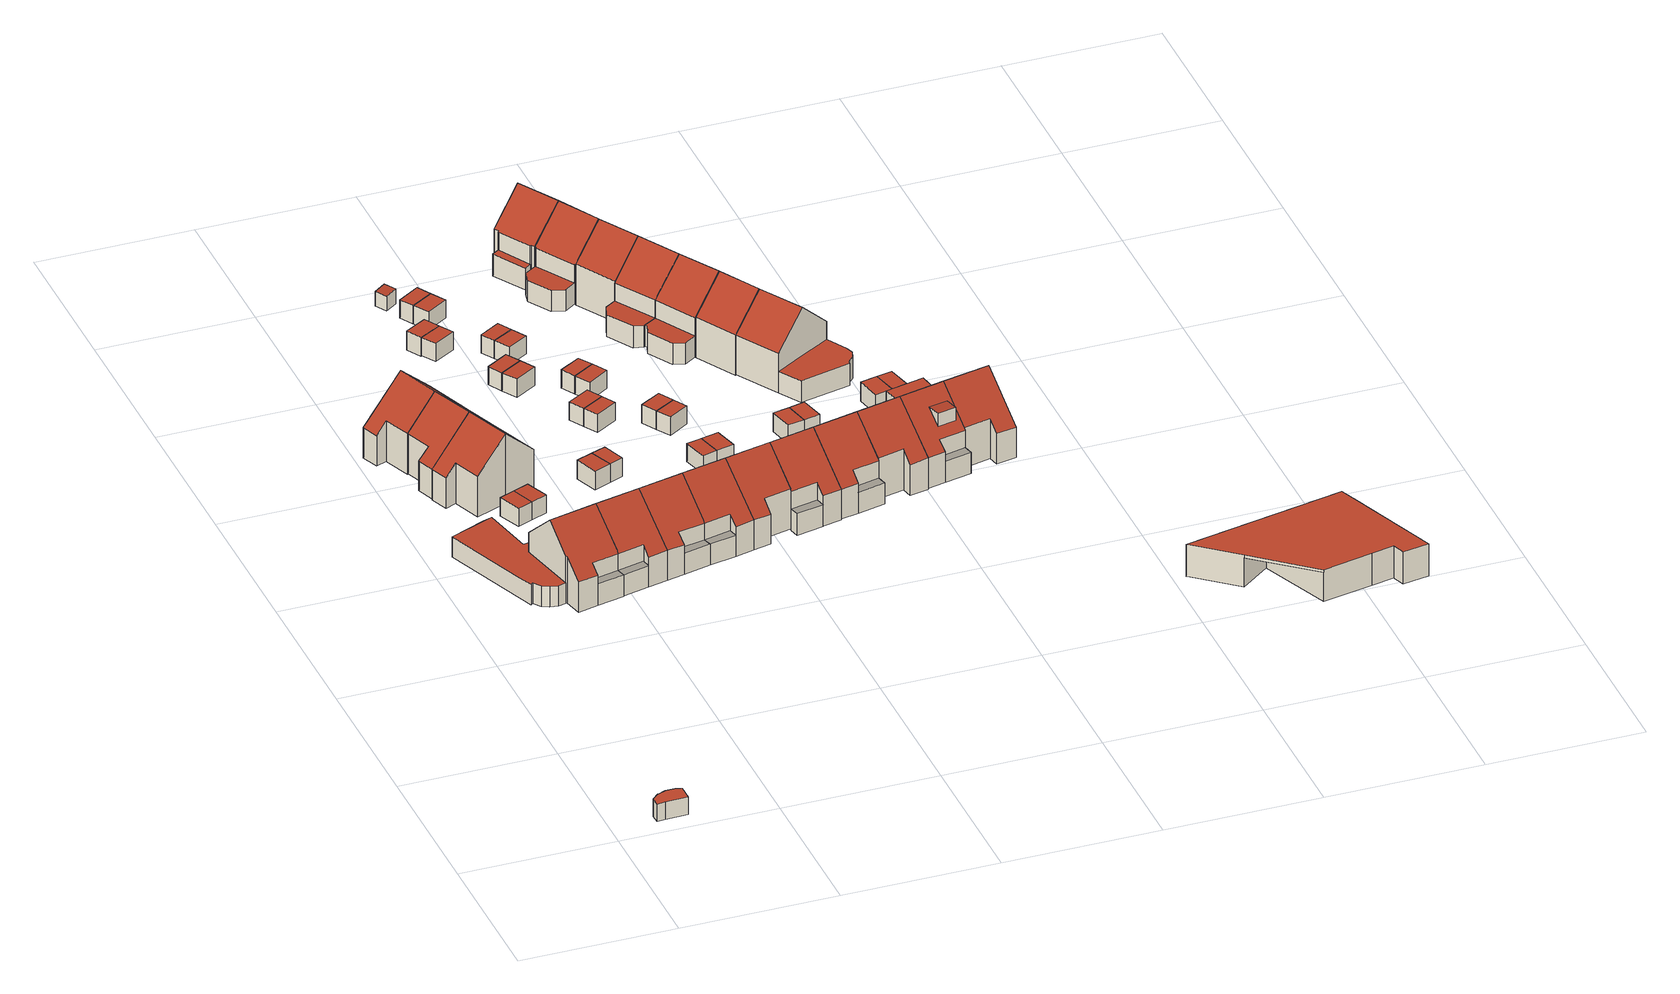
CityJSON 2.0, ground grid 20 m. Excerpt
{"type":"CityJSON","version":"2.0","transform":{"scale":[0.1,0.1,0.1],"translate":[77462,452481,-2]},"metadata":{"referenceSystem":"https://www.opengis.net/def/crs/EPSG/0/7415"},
"CityObjects":{
"building1":{"type":"Building","attributes":{"Volume":19.45,"Dakoppervlakte":8.26,"Muuroppervlakte":27.47,"Vloeroppervlakte":8.26,"hoogte_Z_max_in_m_NAP":2.5,"GEB_DOEL":"onbekend","dateOfConstruction":"1985-01-01","measuredHeight":2.36},"geometry":[{"type":"Solid","lod":"2","boundaries":[[[[0,1,2,3,4,5,6,7,8,9]],[[10,11,12,13,14,15,16,17,18,19]],[[3,2,17,16]],[[17,2,1,0,19,18]],[[0,9,10,19]],[[12,11,10,9,8,7]],[[13,12,7,6]],[[6,5,14,13]],[[5,4,15,14]],[[3,16,15,4]]]],"semantics":{"surfaces":[{"type":"GroundSurface"},{"type":"RoofSurface"},{"type":"WallSurface"}],"values":[[0,1,2,2,2,2,2,2,2,2]]}}]},
"building2":{"type":"Building","attributes":{"Volume":683.31,"Dakoppervlakte":160.15,"Muuroppervlakte":286.44,"Vloeroppervlakte":142.3,"hoogte_Z_max_in_m_NAP":9.77,"GEB_DOEL":"woonfunctie","dateOfConstruction":"1986-01-01","measuredHeight":9.67},"geometry":[{"type":"Solid","lod":"2","boundaries":[[[[20,21,22,23,24,25,26,27,28,29,30,31,32,33,34,35,36,37,38,39,40,41,42]],[[43,44,45,46]],[[47,48,49,50,51,52,53,54,55,56,57,58,59,60]],[[61,62,63,64,65,66,67,68,69]],[[70,71,68,67,72,73,74]],[[36,35,52,51]],[[34,53,52,35]],[[34,33,54,53]],[[54,33,32,31,56,55]],[[56,31,30,29,58,57]],[[29,28,59,58]],[[28,27,60,59]],[[27,26,47,60]],[[25,24,49,48]],[[40,39,72,67]],[[72,39,38,37,74,73]],[[37,36,51,70,74]],[[24,69,49]],[[69,24,23,61]],[[23,22,62,61]],[[22,21,46,63,62]],[[66,65,44,42,41]],[[66,41,40,67]],[[20,43,46,21]],[[44,43,20,42]],[[63,46,45,64]],[[64,45,44,65]],[[51,50,71,70]],[[68,71,50,49,69]],[[26,25,48,47]]]],"semantics":{"surfaces":[{"type":"GroundSurface"},{"type":"OuterFloorSurface"},{"type":"RoofSurface"},{"type":"WallSurface"}],"values":[[0,1,2,2,2,3,3,3,3,3,3,3,3,3,3,3,3,3,3,3,3,3,3,3,3,3,3,3,3,3]]}}]},
"building3":{"type":"Building","attributes":{"Volume":17.56,"Dakoppervlakte":6.85,"Muuroppervlakte":27.37,"Vloeroppervlakte":6.85,"hoogte_Z_max_in_m_NAP":2.73,"GEB_DOEL":"onbekend","dateOfConstruction":"1986-01-01","measuredHeight":2.56},"geometry":[{"type":"Solid","lod":"2","boundaries":[[[[75,76,77,78]],[[79,80,81,82]],[[76,82,81,77]],[[76,75,79,82]],[[78,80,79,75]],[[77,81,80,78]]]],"semantics":{"surfaces":[{"type":"GroundSurface"},{"type":"RoofSurface"},{"type":"WallSurface"}],"values":[[0,1,2,2,2,2]]}}]},
"building4":{"type":"Building","attributes":{"Volume":430.97,"Dakoppervlakte":79.02,"Muuroppervlakte":213.42,"Vloeroppervlakte":57.9,"hoogte_Z_max_in_m_NAP":9.84,"GEB_DOEL":"woonfunctie","dateOfConstruction":"1986-01-01","measuredHeight":9.62},"geometry":[{"type":"Solid","lod":"2","boundaries":[[[[83,84,85,86,87,88,89,90]],[[91,92,93,94,95,96]],[[91,96,97,98]],[[86,85,97,96]],[[97,85,84,98]],[[83,90,92,91,98,84]],[[93,92,90,89]],[[94,93,89,88]],[[88,87,95,94]],[[86,96,95,87]]]],"semantics":{"surfaces":[{"type":"GroundSurface"},{"type":"RoofSurface"},{"type":"WallSurface"}],"values":[[0,1,1,2,2,2,2,2,2,2]]}}]},
"building5":{"type":"Building","attributes":{"Volume":409.93,"Dakoppervlakte":75.79,"Muuroppervlakte":208.59,"Vloeroppervlakte":55.53,"hoogte_Z_max_in_m_NAP":9.84,"GEB_DOEL":"woonfunctie","dateOfConstruction":"1986-01-01","measuredHeight":9.56},"geometry":[{"type":"Solid","lod":"2","boundaries":[[[[99,100,101,102,103,104,105,106]],[[92,91,107,108,109,110]],[[98,111,107,91]],[[104,103,108,107]],[[109,108,103,102]],[[101,110,109,102]],[[92,110,101,100]],[[92,100,99,106,98,91]],[[98,106,105,111]],[[107,111,105,104]]]],"semantics":{"surfaces":[{"type":"GroundSurface"},{"type":"RoofSurface"},{"type":"WallSurface"}],"values":[[0,1,1,2,2,2,2,2,2,2]]}}]},
"building6":{"type":"Building","attributes":{"Volume":460.2,"Dakoppervlakte":91.4,"Muuroppervlakte":226.68,"Vloeroppervlakte":70.97,"hoogte_Z_max_in_m_NAP":9.84,"GEB_DOEL":"woonfunctie","dateOfConstruction":"1986-01-01","measuredHeight":9.63},"geometry":[{"type":"Solid","lod":"2","boundaries":[[[[112,113,114,115,116,117,118,119,120,121,122,123,124]],[[125,126,127,107,111]],[[127,128,129,130,108,107]],[[131,132,133,134,135,136]],[[122,128,127,123]],[[122,121,129,128]],[[130,120,119,108]],[[111,107,108,119,118,117]],[[117,116,135,125,111]],[[127,126,134,124,123]],[[115,136,135,116]],[[136,115,114,131]],[[114,113,132,131]],[[132,113,112,133]],[[124,134,133,112]],[[125,135,134,126]],[[121,120,130,129]]]],"semantics":{"surfaces":[{"type":"GroundSurface"},{"type":"RoofSurface"},{"type":"WallSurface"}],"values":[[0,1,1,1,2,2,2,2,2,2,2,2,2,2,2,2,2]]}}]},
"building7":{"type":"Building","attributes":{"Volume":17.37,"Dakoppervlakte":6.87,"Muuroppervlakte":26.97,"Vloeroppervlakte":6.87,"hoogte_Z_max_in_m_NAP":2.73,"GEB_DOEL":"onbekend","dateOfConstruction":"1986-01-01","measuredHeight":2.53},"geometry":[{"type":"Solid","lod":"2","boundaries":[[[[137,78,77,138]],[[81,80,139,140]],[[81,77,78,80]],[[139,80,78,137]],[[138,140,139,137]],[[138,77,81,140]]]],"semantics":{"surfaces":[{"type":"GroundSurface"},{"type":"RoofSurface"},{"type":"WallSurface"}],"values":[[0,1,2,2,2,2]]}}]},
"building8":{"type":"Building","attributes":{"Volume":471.92,"Dakoppervlakte":92.44,"Muuroppervlakte":222.79,"Vloeroppervlakte":75.74,"hoogte_Z_max_in_m_NAP":9.77,"GEB_DOEL":"woonfunctie","dateOfConstruction":"1986-01-01","measuredHeight":9.59},"geometry":[{"type":"Solid","lod":"2","boundaries":[[[[141,142,143,144,145,146,147,148,149,150,151,152,153,154,155,156,157]],[[43,158,159,44]],[[66,65,160,161,162,163,67]],[[73,72,67,163,164,165,166,167]],[[168,169,170,171,172,173]],[[142,141,164,163]],[[164,141,157,165]],[[166,165,157,156,173]],[[73,167,172,151,150]],[[72,73,150,149]],[[147,146,44,65,66]],[[161,158,144,143,162]],[[162,143,142,163]],[[44,146,145,43]],[[158,43,145,144]],[[159,160,65,44]],[[160,159,158,161]],[[173,156,155,168]],[[168,155,154,169]],[[170,169,154,153]],[[170,153,152,171]],[[152,151,172,171]],[[173,172,167,166]],[[72,149,148,147,66,67]]]],"semantics":{"surfaces":[{"type":"GroundSurface"},{"type":"OuterFloorSurface"},{"type":"RoofSurface"},{"type":"WallSurface"}],"values":[[0,1,2,2,2,3,3,3,3,3,3,3,3,3,3,3,3,3,3,3,3,3,3,3]]}}]},
"building9":{"type":"Building","attributes":{"Volume":435.74,"Dakoppervlakte":78.44,"Muuroppervlakte":209.34,"Vloeroppervlakte":61.91,"hoogte_Z_max_in_m_NAP":9.77,"GEB_DOEL":"woonfunctie","dateOfConstruction":"1986-01-01","measuredHeight":9.59},"geometry":[{"type":"Solid","lod":"2","boundaries":[[[[174,175,176,177,178,179,143,142,141,157]],[[180,181,182,183]],[[163,162,184,185,186,187,188]],[[163,188,189,165,164]],[[141,164,165,189,174,157]],[[164,141,142,143,162,163]],[[184,162,143,179,181]],[[187,186,183,177,176]],[[187,176,175,188]],[[179,178,182,181]],[[178,177,183,182]],[[184,181,180,185]],[[185,180,183,186]],[[175,174,189,188]]]],"semantics":{"surfaces":[{"type":"GroundSurface"},{"type":"OuterFloorSurface"},{"type":"RoofSurface"},{"type":"WallSurface"}],"values":[[0,1,2,2,3,3,3,3,3,3,3,3,3,3]]}}]},
"building10":{"type":"Building","attributes":{"Volume":18.79,"Dakoppervlakte":7.18,"Muuroppervlakte":28.42,"Vloeroppervlakte":7.18,"hoogte_Z_max_in_m_NAP":2.73,"GEB_DOEL":"onbekend","dateOfConstruction":"1986-01-01","measuredHeight":2.62},"geometry":[{"type":"Solid","lod":"2","boundaries":[[[[190,191,192,193]],[[194,195,196,197]],[[193,197,196,190]],[[193,192,194,197]],[[191,195,194,192]],[[190,196,195,191]]]],"semantics":{"surfaces":[{"type":"GroundSurface"},{"type":"RoofSurface"},{"type":"WallSurface"}],"values":[[0,1,2,2,2,2]]}}]},
"building11":{"type":"Building","attributes":{"Volume":18.56,"Dakoppervlakte":7.15,"Muuroppervlakte":28.29,"Vloeroppervlakte":7.15,"hoogte_Z_max_in_m_NAP":2.73,"GEB_DOEL":"onbekend","dateOfConstruction":"1986-01-01","measuredHeight":2.59},"geometry":[{"type":"Solid","lod":"2","boundaries":[[[[198,199,200,201]],[[202,203,204,205]],[[204,198,201,205]],[[200,202,205,201]],[[199,203,202,200]],[[199,198,204,203]]]],"semantics":{"surfaces":[{"type":"GroundSurface"},{"type":"RoofSurface"},{"type":"WallSurface"}],"values":[[0,1,2,2,2,2]]}}]},
"building12":{"type":"Building","attributes":{"Volume":17.29,"Dakoppervlakte":6.85,"Muuroppervlakte":27.07,"Vloeroppervlakte":6.85,"hoogte_Z_max_in_m_NAP":2.73,"GEB_DOEL":"onbekend","dateOfConstruction":"1986-01-01","measuredHeight":2.52},"geometry":[{"type":"Solid","lod":"2","boundaries":[[[[206,207,208,209]],[[205,204,210,211]],[[206,209,210,204]],[[210,209,208,211]],[[207,205,211,208]],[[207,206,204,205]]]],"semantics":{"surfaces":[{"type":"GroundSurface"},{"type":"RoofSurface"},{"type":"WallSurface"}],"values":[[0,1,2,2,2,2]]}}]},
"building13":{"type":"Building","attributes":{"Volume":16.77,"Dakoppervlakte":6.32,"Muuroppervlakte":27.34,"Vloeroppervlakte":6.32,"hoogte_Z_max_in_m_NAP":2.73,"GEB_DOEL":"onbekend","dateOfConstruction":"1986-01-01","measuredHeight":2.65},"geometry":[{"type":"Solid","lod":"2","boundaries":[[[[190,212,213,191]],[[196,195,214,215]],[[190,191,195,196]],[[191,213,214,195]],[[214,213,212,215]],[[190,196,215,212]]]],"semantics":{"surfaces":[{"type":"GroundSurface"},{"type":"RoofSurface"},{"type":"WallSurface"}],"values":[[0,1,2,2,2,2]]}}]},
"building14":{"type":"Building","attributes":{"Volume":432.55,"Dakoppervlakte":77.52,"Muuroppervlakte":209.68,"Vloeroppervlakte":61.16,"hoogte_Z_max_in_m_NAP":9.77,"GEB_DOEL":"woonfunctie","dateOfConstruction":"1986-01-01","measuredHeight":9.62},"geometry":[{"type":"Solid","lod":"2","boundaries":[[[[216,178,177,176,175,174,217,218,219]],[[182,220,221,183]],[[187,186,222,223,224,225,188]],[[188,225,226,189]],[[176,177,183,186,187]],[[216,219,224,223,220]],[[226,225,224,219,218,217]],[[189,226,217,174]],[[188,189,174,175]],[[177,178,182,183]],[[220,182,178,216]],[[186,183,221,222]],[[220,223,222,221]],[[175,176,187,188]]]],"semantics":{"surfaces":[{"type":"GroundSurface"},{"type":"OuterFloorSurface"},{"type":"RoofSurface"},{"type":"WallSurface"}],"values":[[0,1,2,2,3,3,3,3,3,3,3,3,3,3]]}}]},
"building15":{"type":"Building","attributes":{"Volume":6.03,"Dakoppervlakte":2.93,"Muuroppervlakte":14.13,"Vloeroppervlakte":2.92,"hoogte_Z_max_in_m_NAP":2.32,"GEB_DOEL":"onbekend","dateOfConstruction":"1986-01-01","measuredHeight":2.13},"geometry":[{"type":"Solid","lod":"2","boundaries":[[[[227,228,229,230]],[[231,232,233,234]],[[230,232,231,227]],[[230,229,233,232]],[[228,234,233,229]],[[234,228,227,231]]]],"semantics":{"surfaces":[{"type":"GroundSurface"},{"type":"RoofSurface"},{"type":"WallSurface"}],"values":[[0,1,2,2,2,2]]}}]},
"building16":{"type":"Building","attributes":{"Volume":17.8,"Dakoppervlakte":6.95,"Muuroppervlakte":27.7,"Vloeroppervlakte":6.95,"hoogte_Z_max_in_m_NAP":2.73,"GEB_DOEL":"onbekend","dateOfConstruction":"1986-01-01","measuredHeight":2.56},"geometry":[{"type":"Solid","lod":"2","boundaries":[[[[235,236,237,238]],[[239,240,241,242]],[[235,238,240,239]],[[237,241,240,238]],[[236,242,241,237]],[[236,235,239,242]]]],"semantics":{"surfaces":[{"type":"GroundSurface"},{"type":"RoofSurface"},{"type":"WallSurface"}],"values":[[0,1,2,2,2,2]]}}]},
"building17":{"type":"Building","attributes":{"Volume":16.46,"Dakoppervlakte":6.55,"Muuroppervlakte":26.53,"Vloeroppervlakte":6.55,"hoogte_Z_max_in_m_NAP":2.73,"GEB_DOEL":"onbekend","dateOfConstruction":"1986-01-01","measuredHeight":2.51},"geometry":[{"type":"Solid","lod":"2","boundaries":[[[[243,244,245,246]],[[247,248,249,250]],[[245,244,250,249]],[[243,247,250,244]],[[246,248,247,243]],[[246,245,249,248]]]],"semantics":{"surfaces":[{"type":"GroundSurface"},{"type":"RoofSurface"},{"type":"WallSurface"}],"values":[[0,1,2,2,2,2]]}}]},
"building18":{"type":"Building","attributes":{"Volume":18.49,"Dakoppervlakte":7.3,"Muuroppervlakte":27.93,"Vloeroppervlakte":7.3,"hoogte_Z_max_in_m_NAP":2.73,"GEB_DOEL":"onbekend","dateOfConstruction":"1986-01-01","measuredHeight":2.53},"geometry":[{"type":"Solid","lod":"2","boundaries":[[[[251,252,235,238]],[[253,254,240,239]],[[235,252,253,239]],[[252,251,254,253]],[[238,240,254,251]],[[235,239,240,238]]]],"semantics":{"surfaces":[{"type":"GroundSurface"},{"type":"RoofSurface"},{"type":"WallSurface"}],"values":[[0,1,2,2,2,2]]}}]},
"building19":{"type":"Building","attributes":{"Volume":18.99,"Dakoppervlakte":7.52,"Muuroppervlakte":28.1,"Vloeroppervlakte":7.52,"hoogte_Z_max_in_m_NAP":2.73,"GEB_DOEL":"onbekend","dateOfConstruction":"1986-01-01","measuredHeight":2.53},"geometry":[{"type":"Solid","lod":"2","boundaries":[[[[245,244,255,256]],[[249,257,258,250]],[[257,249,245,256]],[[258,257,256,255]],[[258,255,244,250]],[[245,249,250,244]]]],"semantics":{"surfaces":[{"type":"GroundSurface"},{"type":"RoofSurface"},{"type":"WallSurface"}],"values":[[0,1,2,2,2,2]]}}]},
"building20":{"type":"Building","attributes":{"Volume":18.18,"Dakoppervlakte":7.17,"Muuroppervlakte":27.74,"Vloeroppervlakte":7.17,"hoogte_Z_max_in_m_NAP":2.73,"GEB_DOEL":"onbekend","dateOfConstruction":"1986-01-01","measuredHeight":2.54},"geometry":[{"type":"Solid","lod":"2","boundaries":[[[[259,260,261,262]],[[263,264,265,266]],[[265,261,260,266]],[[259,263,266,260]],[[262,264,263,259]],[[262,261,265,264]]]],"semantics":{"surfaces":[{"type":"GroundSurface"},{"type":"RoofSurface"},{"type":"WallSurface"}],"values":[[0,1,2,2,2,2]]}}]},
"building21":{"type":"Building","attributes":{"Volume":16.29,"Dakoppervlakte":6.45,"Muuroppervlakte":26.18,"Vloeroppervlakte":6.45,"hoogte_Z_max_in_m_NAP":2.73,"GEB_DOEL":"onbekend","dateOfConstruction":"1986-01-01","measuredHeight":2.52},"geometry":[{"type":"Solid","lod":"2","boundaries":[[[[267,268,269,270]],[[271,272,273,274]],[[270,269,272,271]],[[268,273,272,269]],[[267,274,273,268]],[[267,270,271,274]]]],"semantics":{"surfaces":[{"type":"GroundSurface"},{"type":"RoofSurface"},{"type":"WallSurface"}],"values":[[0,1,2,2,2,2]]}}]},
"building22":{"type":"Building","attributes":{"Volume":17.88,"Dakoppervlakte":6.97,"Muuroppervlakte":27.75,"Vloeroppervlakte":6.97,"hoogte_Z_max_in_m_NAP":2.73,"GEB_DOEL":"onbekend","dateOfConstruction":"1986-01-01","measuredHeight":2.57},"geometry":[{"type":"Solid","lod":"2","boundaries":[[[[261,260,275,276]],[[265,277,278,266]],[[261,276,277,265]],[[276,275,278,277]],[[260,266,278,275]],[[260,261,265,266]]]],"semantics":{"surfaces":[{"type":"GroundSurface"},{"type":"RoofSurface"},{"type":"WallSurface"}],"values":[[0,1,2,2,2,2]]}}]},
"building23":{"type":"Building","attributes":{"Volume":17.3,"Dakoppervlakte":6.84,"Muuroppervlakte":26.84,"Vloeroppervlakte":6.84,"hoogte_Z_max_in_m_NAP":2.73,"GEB_DOEL":"onbekend","dateOfConstruction":"1986-01-01","measuredHeight":2.53},"geometry":[{"type":"Solid","lod":"2","boundaries":[[[[279,280,270,269]],[[271,281,282,272]],[[270,280,281,271]],[[282,281,280,279]],[[282,279,269,272]],[[272,269,270,271]]]],"semantics":{"surfaces":[{"type":"GroundSurface"},{"type":"RoofSurface"},{"type":"WallSurface"}],"values":[[0,1,2,2,2,2]]}}]},
"building24":{"type":"Building","attributes":{"Volume":418.71,"Dakoppervlakte":77.26,"Muuroppervlakte":210.41,"Vloeroppervlakte":56.69,"hoogte_Z_max_in_m_NAP":9.77,"GEB_DOEL":"woonfunctie","dateOfConstruction":"1986-01-01","measuredHeight":9.58},"geometry":[{"type":"Solid","lod":"2","boundaries":[[[[217,283,284,285,286,287,219,218]],[[288,289,290,291,225,224]],[[226,225,291,292]],[[218,219,224,225]],[[288,224,219,287]],[[289,288,287,286]],[[290,289,286,285]],[[292,291,290,285,284,283]],[[283,217,226,292]],[[226,217,218,225]]]],"semantics":{"surfaces":[{"type":"GroundSurface"},{"type":"RoofSurface"},{"type":"WallSurface"}],"values":[[0,1,1,2,2,2,2,2,2,2]]}}]},
"building25":{"type":"Building","attributes":{"Volume":16.7,"Dakoppervlakte":6.6,"Muuroppervlakte":26.56,"Vloeroppervlakte":6.6,"hoogte_Z_max_in_m_NAP":2.73,"GEB_DOEL":"onbekend","dateOfConstruction":"1986-01-01","measuredHeight":2.53},"geometry":[{"type":"Solid","lod":"2","boundaries":[[[[293,294,295,296]],[[297,298,299,300]],[[297,293,296,298]],[[296,295,299,298]],[[294,300,299,295]],[[294,293,297,300]]]],"semantics":{"surfaces":[{"type":"GroundSurface"},{"type":"RoofSurface"},{"type":"WallSurface"}],"values":[[0,1,2,2,2,2]]}}]},
"building26":{"type":"Building","attributes":{"Volume":17.8,"Dakoppervlakte":7.08,"Muuroppervlakte":27.2,"Vloeroppervlakte":7.08,"hoogte_Z_max_in_m_NAP":2.73,"GEB_DOEL":"onbekend","dateOfConstruction":"1986-01-01","measuredHeight":2.51},"geometry":[{"type":"Solid","lod":"2","boundaries":[[[[301,302,293,296]],[[303,304,298,297]],[[293,302,303,297]],[[302,301,304,303]],[[296,298,304,301]],[[293,297,298,296]]]],"semantics":{"surfaces":[{"type":"GroundSurface"},{"type":"RoofSurface"},{"type":"WallSurface"}],"values":[[0,1,2,2,2,2]]}}]},
"building27":{"type":"Building","attributes":{"Volume":15.94,"Dakoppervlakte":6.22,"Muuroppervlakte":26.42,"Vloeroppervlakte":6.22,"hoogte_Z_max_in_m_NAP":2.73,"GEB_DOEL":"onbekend","dateOfConstruction":"1986-01-01","measuredHeight":2.56},"geometry":[{"type":"Solid","lod":"2","boundaries":[[[[305,306,307,308,309]],[[310,311,312,313,314]],[[310,308,307,306,312,311]],[[306,305,313,312]],[[309,314,313,305]],[[308,310,314,309]]]],"semantics":{"surfaces":[{"type":"GroundSurface"},{"type":"RoofSurface"},{"type":"WallSurface"}],"values":[[0,1,2,2,2,2]]}}]},
"building28":{"type":"Building","attributes":{"Volume":17.42,"Dakoppervlakte":6.91,"Muuroppervlakte":26.98,"Vloeroppervlakte":6.91,"hoogte_Z_max_in_m_NAP":2.73,"GEB_DOEL":"onbekend","dateOfConstruction":"1986-01-01","measuredHeight":2.52},"geometry":[{"type":"Solid","lod":"2","boundaries":[[[[315,316,317,318]],[[319,320,321,322]],[[315,318,322,321]],[[317,319,322,318]],[[316,320,319,317]],[[316,315,321,320]]]],"semantics":{"surfaces":[{"type":"GroundSurface"},{"type":"RoofSurface"},{"type":"WallSurface"}],"values":[[0,1,2,2,2,2]]}}]},
"building29":{"type":"Building","attributes":{"Volume":19.37,"Dakoppervlakte":7.54,"Muuroppervlakte":28.52,"Vloeroppervlakte":7.54,"hoogte_Z_max_in_m_NAP":2.73,"GEB_DOEL":"onbekend","dateOfConstruction":"1986-01-01","measuredHeight":2.57},"geometry":[{"type":"Solid","lod":"2","boundaries":[[[[308,323,324,309]],[[325,326,310,314]],[[310,308,309,314]],[[309,324,325,314]],[[323,326,325,324]],[[323,308,310,326]]]],"semantics":{"surfaces":[{"type":"GroundSurface"},{"type":"RoofSurface"},{"type":"WallSurface"}],"values":[[0,1,2,2,2,2]]}}]},
"building30":{"type":"Building","attributes":{"Volume":16.87,"Dakoppervlakte":6.65,"Muuroppervlakte":26.67,"Vloeroppervlakte":6.65,"hoogte_Z_max_in_m_NAP":2.73,"GEB_DOEL":"onbekend","dateOfConstruction":"1986-01-01","measuredHeight":2.54},"geometry":[{"type":"Solid","lod":"2","boundaries":[[[[315,318,327,328]],[[329,330,322,321]],[[315,328,329,321]],[[328,327,330,329]],[[318,322,330,327]],[[322,318,315,321]]]],"semantics":{"surfaces":[{"type":"GroundSurface"},{"type":"RoofSurface"},{"type":"WallSurface"}],"values":[[0,1,2,2,2,2]]}}]},
"building31":{"type":"Building","attributes":{"Volume":441.66,"Dakoppervlakte":78.45,"Muuroppervlakte":212.23,"Vloeroppervlakte":61.97,"hoogte_Z_max_in_m_NAP":9.77,"GEB_DOEL":"woonfunctie","dateOfConstruction":"1986-01-01","measuredHeight":9.67},"geometry":[{"type":"Solid","lod":"2","boundaries":[[[[331,332,333,334,335,336,337,338,339,340]],[[291,290,341,342,343,344,345,346]],[[292,291,346,347]],[[348,349,350,351]],[[341,290,291,333,332,331,351]],[[345,344,343,349,339,338,337]],[[347,346,345,337,336,335]],[[335,334,292,347]],[[292,334,333,291]],[[331,340,348,351]],[[349,348,340,339]],[[341,351,350,342]],[[349,343,342,350]]]],"semantics":{"surfaces":[{"type":"GroundSurface"},{"type":"RoofSurface"},{"type":"OuterFloorSurface"},{"type":"WallSurface"}],"values":[[0,1,1,2,3,3,3,3,3,3,3,3,3]]}}]},
"building32":{"type":"Building","attributes":{"Volume":433.18,"Dakoppervlakte":77.51,"Muuroppervlakte":209.4,"Vloeroppervlakte":61.51,"hoogte_Z_max_in_m_NAP":9.77,"GEB_DOEL":"woonfunctie","dateOfConstruction":"1986-01-01","measuredHeight":9.59},"geometry":[{"type":"Solid","lod":"2","boundaries":[[[[352,353,354,355,356,357,358,359,360]],[[346,345,361,362,363,364,365]],[[346,365,366,347]],[[367,368,369,370]],[[354,353,366,365]],[[347,366,353,352]],[[345,346,347,352,360,359]],[[345,359,358,368,361]],[[363,370,356,355,354,365,364]],[[356,370,369,357]],[[369,368,358,357]],[[361,368,367,362]],[[362,367,370,363]]]],"semantics":{"surfaces":[{"type":"GroundSurface"},{"type":"RoofSurface"},{"type":"OuterFloorSurface"},{"type":"WallSurface"}],"values":[[0,1,1,2,3,3,3,3,3,3,3,3,3]]}}]},
"building33":{"type":"Building","attributes":{"Volume":455.86,"Dakoppervlakte":88.11,"Muuroppervlakte":219.52,"Vloeroppervlakte":67.23,"hoogte_Z_max_in_m_NAP":9.88,"GEB_DOEL":"woonfunctie","dateOfConstruction":"1986-01-01","measuredHeight":9.68},"geometry":[{"type":"Solid","lod":"2","boundaries":[[[[371,372,373,374,375,376,377,378,379,380,381,382,383,384]],[[385,386,387,388,389,390,391,392]],[[393,394,395,396,391,390]],[[397,398,399,400]],[[401,402,403,404]],[[375,374,392,391]],[[373,385,392,374]],[[373,372,398,386,385]],[[383,382,388,387,397]],[[390,389,381,380,379,404,393]],[[396,395,402,377,376]],[[391,396,376,375]],[[397,400,384,383]],[[372,371,399,398]],[[399,371,384,400]],[[386,398,397,387]],[[404,379,378,401]],[[401,378,377,402]],[[393,404,403,394]],[[402,395,394,403]],[[388,382,381,389]]]],"semantics":{"surfaces":[{"type":"GroundSurface"},{"type":"RoofSurface"},{"type":"WallSurface"}],"values":[[0,1,1,1,1,2,2,2,2,2,2,2,2,2,2,2,2,2,2,2,2]]}}]},
"building34":{"type":"Building","attributes":{"Volume":17.78,"Dakoppervlakte":6.81,"Muuroppervlakte":27.78,"Vloeroppervlakte":6.81,"hoogte_Z_max_in_m_NAP":2.73,"GEB_DOEL":"onbekend","dateOfConstruction":"1986-01-01","measuredHeight":2.61},"geometry":[{"type":"Solid","lod":"2","boundaries":[[[[405,406,407,408]],[[409,410,411,412]],[[405,408,412,411]],[[408,407,409,412]],[[406,410,409,407]],[[406,405,411,410]]]],"semantics":{"surfaces":[{"type":"GroundSurface"},{"type":"RoofSurface"},{"type":"WallSurface"}],"values":[[0,1,2,2,2,2]]}}]},
"building35":{"type":"Building","attributes":{"Volume":470.9,"Dakoppervlakte":94.19,"Muuroppervlakte":225.16,"Vloeroppervlakte":73.15,"hoogte_Z_max_in_m_NAP":9.88,"GEB_DOEL":"woonfunctie","dateOfConstruction":"1986-01-01","measuredHeight":9.62},"geometry":[{"type":"Solid","lod":"2","boundaries":[[[[413,414,415,416,417,418,419,420,421,422,423,424,425,426,427]],[[428,429,390,389,430,431,432,433]],[[434,435,436,393,390,429]],[[437,438,439,440,441,442]],[[390,417,416,389]],[[389,416,415,430]],[[415,414,441,431,430]],[[424,433,432,440]],[[428,423,422,421,434,429]],[[434,421,420,435]],[[420,419,436,435]],[[393,436,419,418]],[[390,393,418,417]],[[414,413,442,441]],[[413,427,437,442]],[[427,426,438,437]],[[438,426,425,439]],[[424,440,439,425]],[[431,441,440,432]],[[423,428,433,424]]]],"semantics":{"surfaces":[{"type":"GroundSurface"},{"type":"RoofSurface"},{"type":"WallSurface"}],"values":[[0,1,1,1,2,2,2,2,2,2,2,2,2,2,2,2,2,2,2,2]]}}]},
"building36":{"type":"Building","attributes":{"Volume":17.62,"Dakoppervlakte":6.76,"Muuroppervlakte":27.61,"Vloeroppervlakte":6.76,"hoogte_Z_max_in_m_NAP":2.73,"GEB_DOEL":"onbekend","dateOfConstruction":"1986-01-01","measuredHeight":2.61},"geometry":[{"type":"Solid","lod":"2","boundaries":[[[[405,443,444,406]],[[411,410,445,446]],[[405,406,410,411]],[[406,444,445,410]],[[443,446,445,444]],[[405,411,446,443]]]],"semantics":{"surfaces":[{"type":"GroundSurface"},{"type":"RoofSurface"},{"type":"WallSurface"}],"values":[[0,1,2,2,2,2]]}}]},
"building37":{"type":"Building","attributes":{"Volume":427.7,"Dakoppervlakte":80.6,"Muuroppervlakte":211.48,"Vloeroppervlakte":60.41,"hoogte_Z_max_in_m_NAP":9.88,"GEB_DOEL":"woonfunctie","dateOfConstruction":"1986-01-01","measuredHeight":9.68},"geometry":[{"type":"Solid","lod":"2","boundaries":[[[[447,448,449,450,451,452,453,454]],[[434,429,455,456,457,458]],[[455,429,428,459]],[[460,461,462,463]],[[458,461,454,453,434]],[[428,429,434,453,452,451]],[[428,451,450,459]],[[455,459,450,449]],[[460,463,448,447]],[[460,447,454,461]],[[456,463,462,457]],[[462,461,458,457]],[[455,449,448,463,456]]]],"semantics":{"surfaces":[{"type":"GroundSurface"},{"type":"RoofSurface"},{"type":"WallSurface"}],"values":[[0,1,1,1,2,2,2,2,2,2,2,2,2]]}}]},
"building38":{"type":"Building","attributes":{"Volume":476.03,"Dakoppervlakte":94.66,"Muuroppervlakte":227.19,"Vloeroppervlakte":73.63,"hoogte_Z_max_in_m_NAP":9.88,"GEB_DOEL":"woonfunctie","dateOfConstruction":"1986-01-01","measuredHeight":9.67},"geometry":[{"type":"Solid","lod":"2","boundaries":[[[[464,465,466,467,468,469,450,449,448,470,471,472,473,474]],[[475,476,477,478,456,455]],[[475,455,459,479,480,481]],[[482,483,484,485,486,487]],[[472,476,475,473]],[[477,476,472,471]],[[471,470,478,477]],[[459,455,456,448,449,450]],[[459,450,469,479]],[[469,468,482,480,479]],[[481,487,474,473,475]],[[466,465,485,484]],[[486,485,465,464]],[[464,474,487,486]],[[468,467,483,482]],[[484,483,467,466]],[[480,482,487,481]],[[478,470,448,456]]]],"semantics":{"surfaces":[{"type":"GroundSurface"},{"type":"RoofSurface"},{"type":"WallSurface"}],"values":[[0,1,1,1,2,2,2,2,2,2,2,2,2,2,2,2,2,2]]}}]},
"building39":{"type":"Building","attributes":{"Volume":414.08,"Dakoppervlakte":74.93,"Muuroppervlakte":213.09,"Vloeroppervlakte":54.98,"hoogte_Z_max_in_m_NAP":9.77,"GEB_DOEL":"woonfunctie","dateOfConstruction":"1986-01-01","measuredHeight":9.72},"geometry":[{"type":"Solid","lod":"2","boundaries":[[[[488,489,490,491,492,493,494,495]],[[496,497,365,364,498,499]],[[500,366,365,497]],[[493,492,364,365]],[[498,364,492,491]],[[491,490,499,498]],[[496,499,490,489]],[[500,497,496,489,488,495]],[[495,494,366,500]],[[493,365,366,494]]]],"semantics":{"surfaces":[{"type":"GroundSurface"},{"type":"RoofSurface"},{"type":"WallSurface"}],"values":[[0,1,1,2,2,2,2,2,2,2]]}}]},
"building40":{"type":"Building","attributes":{"Volume":460.3,"Dakoppervlakte":92.66,"Muuroppervlakte":224.25,"Vloeroppervlakte":72.19,"hoogte_Z_max_in_m_NAP":9.88,"GEB_DOEL":"woonfunctie","dateOfConstruction":"1986-01-01","measuredHeight":9.6},"geometry":[{"type":"Solid","lod":"2","boundaries":[[[[501,502,503,504,505,506,507,508,509,510,511,512,513,514]],[[515,516,517,476,475,518]],[[475,481,519,520,518]],[[486,521,522,523,524,525,487]],[[504,503,487,481,475]],[[520,519,525,511,510]],[[515,518,520,510,509,508]],[[507,506,517,516]],[[517,506,505,476]],[[475,476,505,504]],[[525,524,512,511]],[[502,486,487,503]],[[521,486,502,501]],[[501,514,522,521]],[[514,513,523,522]],[[512,524,523,513]],[[481,487,525,519]],[[515,508,507,516]]]],"semantics":{"surfaces":[{"type":"GroundSurface"},{"type":"RoofSurface"},{"type":"WallSurface"}],"values":[[0,1,1,1,2,2,2,2,2,2,2,2,2,2,2,2,2,2]]}}]},
"building41":{"type":"Building","attributes":{"Volume":425.26,"Dakoppervlakte":77.93,"Muuroppervlakte":213.22,"Vloeroppervlakte":57.07,"hoogte_Z_max_in_m_NAP":9.88,"GEB_DOEL":"woonfunctie","dateOfConstruction":"1986-01-01","measuredHeight":9.68},"geometry":[{"type":"Solid","lod":"2","boundaries":[[[[526,527,528,529,530,531,532,533]],[[520,534,535,518]],[[536,537,515,518,535,538]],[[528,527,538,535]],[[536,538,527,526]],[[537,536,526,533]],[[515,537,533,532]],[[515,532,531,530,520,518]],[[530,529,534,520]],[[535,534,529,528]]]],"semantics":{"surfaces":[{"type":"GroundSurface"},{"type":"RoofSurface"},{"type":"WallSurface"}],"values":[[0,1,1,2,2,2,2,2,2,2]]}}]},
"building42":{"type":"Building","attributes":{"Volume":557.71,"Dakoppervlakte":120.68,"Muuroppervlakte":238.05,"Vloeroppervlakte":98.81,"hoogte_Z_max_in_m_NAP":9.88,"GEB_DOEL":"woonfunctie","dateOfConstruction":"1986-01-01","measuredHeight":9.58},"geometry":[{"type":"Solid","lod":"2","boundaries":[[[[539,540,541,542,543,544,545,546,547,548,549,550,551,552]],[[553,554,555,556,557,558,559,560,561]],[[562,563,564,565,538,535,566]],[[566,535,534,567]],[[541,540,554,553]],[[540,539,555,554]],[[555,539,552,556]],[[558,557,551,550]],[[558,550,549,559]],[[559,549,548,560]],[[542,534,535,543]],[[542,541,553,567,534]],[[564,563,562,560,548,547,546]],[[545,565,564,546]],[[565,545,544,538]],[[543,535,538,544]],[[567,553,561,560,562,566]],[[556,552,551,557]]]],"semantics":{"surfaces":[{"type":"GroundSurface"},{"type":"RoofSurface"},{"type":"WallSurface"}],"values":[[0,1,1,1,2,2,2,2,2,2,2,2,2,2,2,2,2,2]]}}]},
"building43":{"type":"Building","attributes":{"Volume":452.55,"Dakoppervlakte":56.58,"Muuroppervlakte":209.94,"Vloeroppervlakte":61.88,"hoogte_Z_max_in_m_NAP":9.77,"GEB_DOEL":"woonfunctie","dateOfConstruction":"1986-01-01","measuredHeight":9.6},"children":["building43-1","building43-2"],"geometry":[{"type":"Solid","lod":"2","boundaries":[[[[568,569,570,571,572,573,574,575,576]],[[577,578,500,497],[579,580,581,582]],[[497,496,583,584,585,586,577],[587,588,589,590]],[[591,592,593,594]],[[500,578,568,576]],[[500,576,575,574,496,497]],[[583,496,574,573,592]],[[585,594,571,570,569,577,586]],[[571,594,593,572]],[[583,592,591,584]],[[584,591,594,585]],[[573,572,593,592]],[[569,568,578,577]],[[595,579,582,596]],[[596,582,581]],[[595,596,581,580]],[[595,580,579]],[[597,598,587,590]],[[597,589,588,598]],[[588,587,598]],[[597,590,589]]]],"semantics":{"surfaces":[{"type":"GroundSurface"},{"type":"RoofSurface"},{"type":"OuterFloorSurface"},{"type":"WallSurface"}],"values":[[0,1,1,2,3,3,3,3,3,3,3,3,3,1,3,3,3,1,3,3,3]]}}]},
"building43-1":{"type":"BuildingInstallation","attributes":{"relationToConstruction":"outside"},"parents":["building43"],"geometry":[{"type":"MultiSurface","lod":"2","boundaries":[[[595,579,582,596]],[[596,582,581]],[[595,596,581,580]],[[595,580,579]]],"semantics":{"surfaces":[{"type":"RoofSurface"},{"type":"WallSurface"}],"values":[0,1,1,1]}}]},
"building43-2":{"type":"BuildingInstallation","attributes":{"relationToConstruction":"outside"},"parents":["building43"],"geometry":[{"type":"MultiSurface","lod":"2","boundaries":[[[597,598,587,590]],[[597,589,588,598]],[[588,587,598]],[[597,590,589]]],"semantics":{"surfaces":[{"type":"RoofSurface"},{"type":"WallSurface"}],"values":[0,1,1,1]}}]},
"building44":{"type":"Building","attributes":{"Volume":18.74,"Dakoppervlakte":7.12,"Muuroppervlakte":28.58,"Vloeroppervlakte":7.12,"hoogte_Z_max_in_m_NAP":2.73,"GEB_DOEL":"onbekend","dateOfConstruction":"1986-01-01","measuredHeight":2.63},"geometry":[{"type":"Solid","lod":"2","boundaries":[[[[599,600,601,602]],[[603,604,605,606]],[[602,606,605,599]],[[602,601,603,606]],[[600,604,603,601]],[[599,605,604,600]]]],"semantics":{"surfaces":[{"type":"GroundSurface"},{"type":"RoofSurface"},{"type":"WallSurface"}],"values":[[0,1,2,2,2,2]]}}]},
"building45":{"type":"Building","attributes":{"Volume":17.12,"Dakoppervlakte":6.55,"Muuroppervlakte":27.41,"Vloeroppervlakte":6.55,"hoogte_Z_max_in_m_NAP":2.73,"GEB_DOEL":"onbekend","dateOfConstruction":"1986-01-01","measuredHeight":2.61},"geometry":[{"type":"Solid","lod":"2","boundaries":[[[[599,607,608,600]],[[605,604,609,610]],[[599,600,604,605]],[[600,608,609,604]],[[607,610,609,608]],[[599,605,610,607]]]],"semantics":{"surfaces":[{"type":"GroundSurface"},{"type":"RoofSurface"},{"type":"WallSurface"}],"values":[[0,1,2,2,2,2]]}}]},
"building46":{"type":"Building","attributes":{"Volume":427.96,"Dakoppervlakte":78.66,"Muuroppervlakte":212.04,"Vloeroppervlakte":57.71,"hoogte_Z_max_in_m_NAP":9.77,"GEB_DOEL":"woonfunctie","dateOfConstruction":"1986-01-01","measuredHeight":9.6},"geometry":[{"type":"Solid","lod":"2","boundaries":[[[[611,612,613,614,615,570,569,568]],[[616,617,618,619,577,586]],[[577,619,620,578]],[[612,611,620,619]],[[568,578,620,611]],[[569,570,586,577,578,568]],[[570,615,616,586]],[[615,614,617,616]],[[618,617,614,613]],[[619,618,613,612]]]],"semantics":{"surfaces":[{"type":"GroundSurface"},{"type":"RoofSurface"},{"type":"WallSurface"}],"values":[[0,1,1,2,2,2,2,2,2,2]]}}]},
"building47":{"type":"Building","attributes":{"Volume":929.96,"Dakoppervlakte":230.57,"Muuroppervlakte":320.51,"Vloeroppervlakte":208.04,"hoogte_Z_max_in_m_NAP":3.4,"GEB_DOEL":"overige gebruiksfunctie","dateOfConstruction":"2004-01-01","measuredHeight":4.43},"geometry":[{"type":"Solid","lod":"2","boundaries":[[[[621,622,623,624,625,626,627,628,629,630,631]],[[632,633,634,635,636,637,638,639,640,641]],[[642,643,644]],[[632,641,629,628,627,644,633]],[[644,643,634,633]],[[625,624,635,634,643]],[[624,623,636,635]],[[623,622,637,636]],[[622,621,638,637]],[[638,621,631,630,640,639]],[[630,629,641,640]],[[642,644,627,626]],[[642,626,625,643]]]],"semantics":{"surfaces":[{"type":"GroundSurface"},{"type":"RoofSurface"},{"type":"OuterCeilingSurface"},{"type":"WallSurface"}],"values":[[0,1,2,3,3,3,3,3,3,3,3,3,3]]}}]}
},
"vertices":[
[82,31,21],[89,29,21],[90,29,21],[90,9,21],[61,8,21],[51,7,21],[50,19,21],[59,27,21],[60,27,21],[70,31,21],[70,31,45],[60,27,45],[59,27,45],[50,19,45],[51,7,45],[61,8,45],[90,9,45],[90,29,45],[89,29,45],[82,31,45],
[184,473,21],[149,465,21],[123,459,21],[118,483,21],[116,483,21],[106,480,21],[96,482,21],[87,487,21],[80,496,21],[77,494,21],[70,512,21],[27,622,21],[73,641,21],[85,645,21],[99,578,21],[115,581,21],[119,565,21],[119,564,21],[160,573,21],[161,573,21],[171,530,21],[181,487,21],[181,484,21],[184,473,51],[181,484,51],[146,476,51],[149,465,51],[96,482,49],[106,480,49],[116,483,49],[99,560,49],[119,565,49],[115,581,49],[99,578,49],[85,645,49],[73,641,49],[27,622,49],[70,512,49],[77,494,49],[80,496,49],[87,487,49],[118,483,86],[123,459,63],[149,465,63],[146,476,74],[181,484,74],[181,487,77],[171,530,118],[109,516,118],[116,483,86],[119,565,76],[99,560,76],[161,573,77],[160,573,77],[119,564,77],
[122,655,22],[110,684,22],[130,692,22],[141,663,22],[122,655,47],[141,663,47],[130,692,47],[110,684,47],
[102,765,22],[143,781,22],[166,722,22],[125,706,22],[85,691,22],[71,727,22],[57,721,22],[48,744,22],[102,765,118],[48,744,64],[57,721,64],[71,727,78],[85,691,78],[125,706,118],[166,722,78],[143,781,78],
[102,765,23],[48,744,23],[40,766,23],[54,771,23],[41,805,23],[80,821,23],[121,837,23],[143,781,23],[80,821,118],[41,805,78],[54,771,78],[40,766,64],[121,837,78],
[120,900,22],[119,898,22],[125,900,22],[146,847,22],[122,837,22],[121,837,22],[80,821,22],[41,805,22],[27,839,22],[13,834,22],[5,856,22],[59,877,22],[101,893,22],[122,837,77],[101,893,77],[59,877,118],[5,856,64],[13,834,64],[27,839,78],[125,900,52],[119,898,52],[120,900,52],[101,893,52],[122,837,52],[146,847,52],
[162,671,22],[150,700,22],[162,671,47],[150,700,47],
[219,586,22],[229,543,22],[243,486,22],[218,480,22],[184,473,22],[181,484,22],[181,487,22],[171,530,22],[161,573,22],[160,573,22],[160,574,22],[156,590,22],[161,598,22],[209,608,22],[217,604,22],[220,587,22],[221,586,22],[218,480,51],[216,492,51],[216,492,74],[218,480,63],[243,486,63],[229,543,118],[219,586,77],[221,586,77],[220,587,76],[160,574,76],[217,604,49],[209,608,49],[161,598,49],[156,590,49],[160,574,49],[220,587,49],
[278,599,22],[288,556,22],[298,513,22],[298,510,22],[301,499,22],[266,491,22],[263,503,51],[266,491,51],[301,499,51],[298,510,51],[266,491,63],[263,503,74],[298,510,74],[298,513,77],[288,556,118],[278,599,77],
[243,736,21],[255,707,21],[233,698,21],[222,728,21],[233,698,47],[255,707,47],[243,736,47],[222,728,47],
[145,1038,21],[134,1057,21],[162,1073,21],[173,1054,21],[162,1073,47],[134,1057,47],[145,1038,47],[173,1054,47],
[145,1038,22],[173,1054,22],[184,1036,22],[156,1020,22],[156,1020,47],[184,1036,47],
[262,743,21],[273,714,21],[273,714,47],[262,743,47],
[336,506,22],[336,611,22],[346,569,22],[360,512,22],[336,506,51],[333,518,51],[333,518,74],[336,506,63],[360,512,63],[346,569,118],[336,611,77],
[147,1166,22],[156,1152,22],[141,1142,22],[132,1156,22],[147,1166,43],[132,1156,42],[141,1142,42],[156,1152,43],
[206,934,22],[196,952,22],[224,969,22],[235,951,22],[206,934,47],[235,951,47],[224,969,47],[196,952,47],
[178,1140,22],[188,1122,22],[160,1105,22],[150,1122,22],[178,1140,47],[150,1122,47],[160,1105,47],[188,1122,47],
[246,932,22],[218,915,22],[218,915,47],[246,932,47],
[200,1103,22],[172,1086,22],[172,1086,47],[200,1103,47],
[286,865,22],[297,846,22],[268,829,22],[257,848,22],[286,865,47],[257,848,47],[268,829,47],[297,846,47],
[212,1019,22],[239,1035,22],[249,1017,22],[222,1002,22],[222,1002,47],[249,1017,47],[239,1035,47],[212,1019,47],
[307,828,22],[279,811,22],[279,811,47],[307,828,47],
[260,998,22],[234,983,22],[234,983,47],[260,998,47],
[396,624,22],[406,582,22],[416,539,22],[380,531,22],[383,517,22],[383,517,63],[380,531,77],[416,539,77],[406,582,118],[396,624,78],
[283,898,22],[273,916,22],[300,932,22],[311,915,22],[283,898,47],[311,915,47],[300,932,47],[273,916,47],
[322,896,22],[295,879,22],[295,879,47],[322,896,47],
[362,685,22],[354,717,22],[370,720,22],[373,721,22],[381,690,22],[373,721,47],[370,720,47],[354,717,47],[362,685,47],[381,690,47],
[345,794,22],[334,813,22],[361,829,22],[372,810,22],[361,829,47],[334,813,47],[345,794,47],[372,810,47],
[396,726,22],[404,695,22],[404,695,47],[396,726,47],
[382,792,22],[356,776,22],[356,776,47],[382,792,47],
[416,537,21],[416,539,21],[406,582,21],[396,624,21],[455,637,21],[465,595,21],[478,538,21],[455,533,21],[454,532,21],[419,525,21],[416,537,75],[451,544,75],[454,532,63],[455,533,63],[478,538,63],[465,595,118],[455,637,78],[419,525,51],[454,532,51],[451,544,51],[416,537,51],
[455,637,22],[514,650,22],[524,608,22],[534,565,22],[534,563,22],[537,551,22],[501,543,22],[478,538,22],[465,595,22],[501,543,63],[499,555,75],[534,563,75],[534,565,77],[524,608,118],[514,650,78],[499,555,51],[501,543,51],[537,551,51],[534,563,51],
[283,1169,22],[292,1175,22],[293,1175,22],[289,1181,22],[327,1204,22],[377,1233,22],[390,1211,22],[408,1182,22],[395,1174,22],[358,1152,22],[320,1129,22],[317,1133,22],[316,1133,22],[308,1127,22],[293,1175,78],[292,1175,77],[316,1133,77],[317,1133,78],[320,1129,78],[358,1152,119],[327,1204,119],[289,1181,78],[395,1174,78],[377,1204,78],[390,1211,64],[377,1233,64],[316,1133,52],[292,1175,52],[283,1169,52],[308,1127,52],[408,1182,53],[390,1211,53],[377,1204,53],[395,1174,53],
[492,747,21],[499,716,21],[478,712,21],[471,743,21],[478,712,47],[499,716,47],[492,747,47],[471,743,47],
[304,1117,23],[320,1127,23],[321,1127,23],[320,1129,23],[358,1152,23],[395,1174,23],[413,1143,23],[426,1151,23],[439,1129,23],[388,1099,23],[351,1077,23],[350,1077,23],[335,1067,23],[319,1072,23],[301,1102,23],[351,1077,78],[388,1099,119],[321,1127,78],[320,1127,77],[350,1077,77],[350,1077,78],[439,1129,64],[426,1151,64],[413,1143,78],[301,1102,52],[319,1072,52],[335,1067,52],[350,1077,52],[320,1127,52],[304,1117,52],
[513,752,21],[520,721,21],[520,721,47],[513,752,47],
[469,1079,22],[456,1071,22],[418,1049,22],[381,1026,22],[351,1077,22],[388,1099,22],[439,1129,22],[451,1108,22],[418,1049,119],[456,1071,78],[438,1101,78],[451,1108,64],[381,1026,78],[469,1079,51],[451,1108,51],[438,1101,51],[456,1071,51],
[394,964,22],[381,967,22],[361,1000,22],[366,1016,22],[380,1025,22],[381,1025,22],[474,1040,22],[487,1048,22],[500,1026,22],[449,996,22],[411,974,22],[449,996,119],[500,1026,64],[487,1048,64],[474,1040,78],[381,1025,78],[380,1025,77],[411,974,77],[380,1025,52],[366,1016,52],[361,1000,52],[381,967,52],[394,964,52],[411,974,52],
[582,621,21],[596,564,21],[572,559,21],[569,573,21],[534,565,21],[524,608,21],[514,650,21],[572,663,21],[596,564,64],[582,621,118],[569,573,77],[572,559,63],[572,663,78],
[397,963,23],[394,964,23],[411,974,23],[449,996,23],[500,1026,23],[512,1006,23],[499,999,23],[517,968,23],[480,945,23],[442,922,23],[441,922,23],[426,912,23],[411,916,23],[392,948,23],[517,968,78],[499,999,78],[512,1006,64],[480,945,119],[441,922,77],[442,922,78],[397,963,52],[392,948,52],[411,916,52],[426,912,52],[441,922,52],
[548,944,22],[561,923,22],[510,893,22],[472,870,22],[442,922,22],[480,945,22],[517,968,22],[535,937,22],[472,870,78],[510,893,119],[548,944,64],[535,937,78],[561,923,64],
[588,802,23],[522,787,23],[505,815,23],[472,870,23],[510,893,23],[561,923,23],[573,903,23],[560,895,23],[580,861,23],[581,860,23],[596,834,23],[599,824,23],[596,814,23],[588,806,23],[505,815,53],[522,787,53],[588,802,53],[588,806,53],[596,814,53],[599,824,53],[596,834,53],[581,860,53],[543,838,53],[581,860,78],[580,861,78],[560,895,78],[573,903,64],[543,838,119],[505,815,78],
[632,676,22],[641,634,22],[651,591,22],[651,589,22],[654,577,22],[619,569,22],[596,564,22],[582,621,22],[572,663,22],[641,634,118],[632,676,78],[584,636,104],[579,658,84],[629,669,84],[633,647,104],[619,569,64],[616,581,75],[651,589,75],[651,591,77],[639,616,102],[643,598,85],[619,593,85],[615,611,102],[616,581,51],[619,569,51],[654,577,51],[651,589,51],[579,658,104],[629,669,104],[619,593,103],[643,598,103],
[611,774,21],[618,742,21],[596,737,21],[589,769,21],[596,737,47],[618,742,47],[611,774,47],[589,769,47],
[631,778,21],[638,747,21],[638,747,47],[631,778,47],
[693,689,22],[702,647,22],[715,590,22],[689,585,22],[686,599,22],[686,599,77],[689,585,64],[715,590,64],[702,647,118],[693,689,78],
[1081,202,10],[1047,196,10],[1041,212,10],[1012,206,10],[947,193,10],[910,284,10],[872,255,10],[821,297,10],[817,300,10],[1026,343,10],[1035,320,10],[821,297,54],[872,255,54],[947,193,54],[1012,206,54],[1041,212,54],[1047,196,54],[1081,202,54],[1035,320,54],[1026,343,54],[817,300,54],[910,284,50],[947,193,50],[872,255,50]
]}
